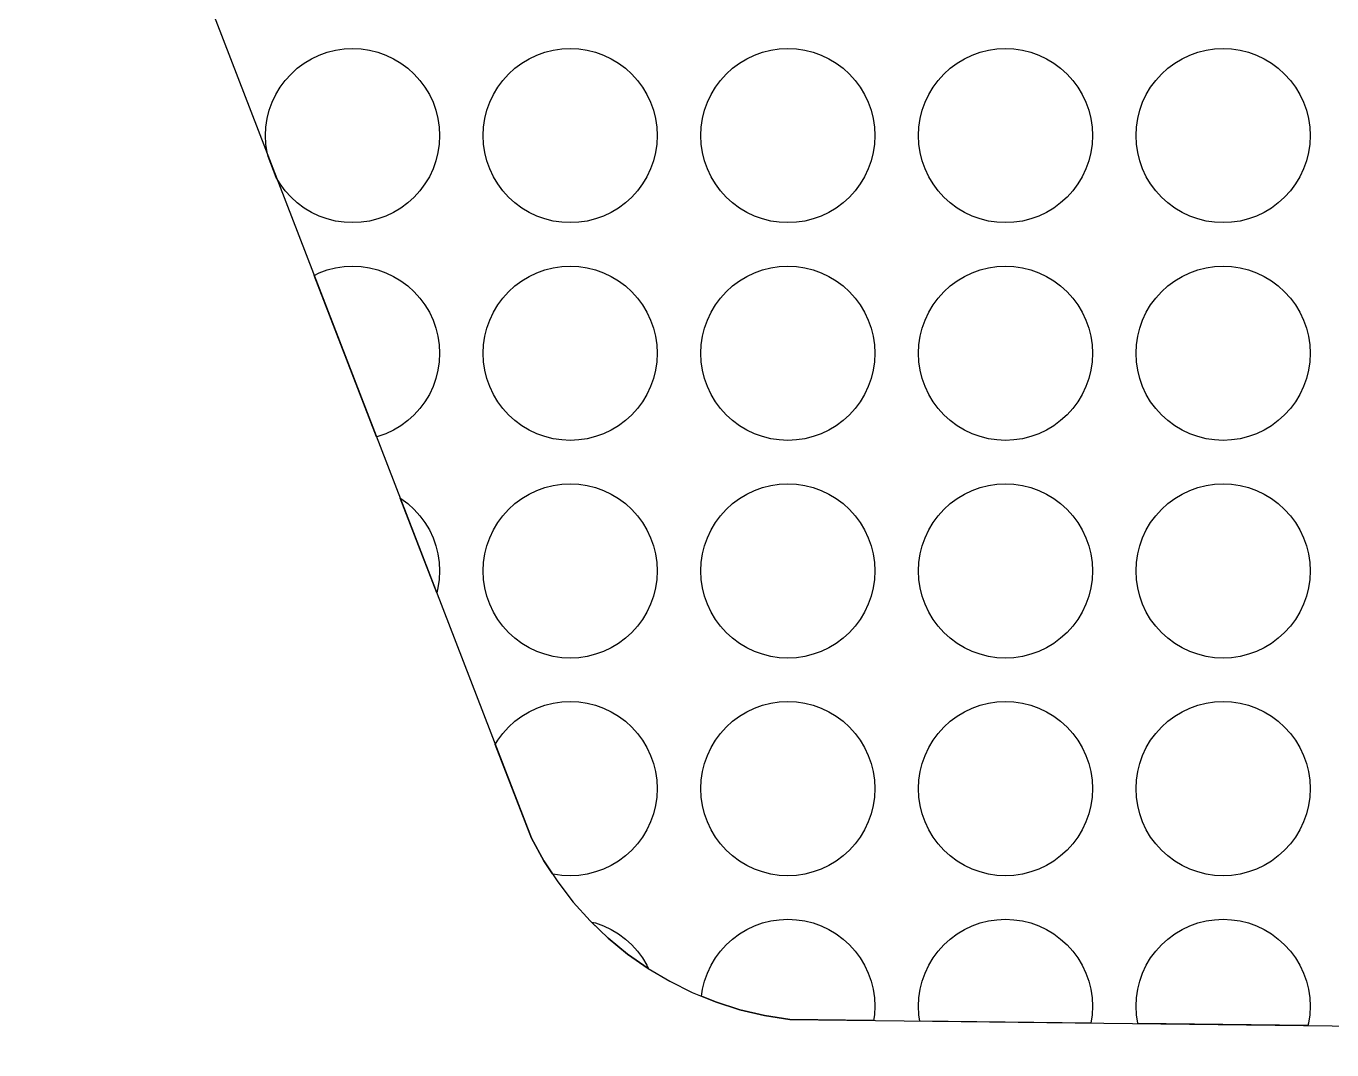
# Model space of a CAD drawing. Header units: millimetres. Extents: x -41 to 93, y -13 to 82.
# Drawn here: x 48.07 to 63.07, y -13.3 to -1.54 of the extents above; entities that cross this region are included whole.
import ezdxf

# ---------------------------------------------------------------- set-up
doc = ezdxf.new("R2010")
doc.units = ezdxf.units.MM
doc.layers.add('background', color=7, linetype='Continuous')
doc.layers.add('outline_2', color=3, linetype='Continuous')

msp = doc.modelspace()

# ---------------------------------------------------------------- linework, layer by layer
at = {"layer": 'background'}
for points in [[(50.849, -3.042), (50.838, -2.997), (50.824, -2.9), (50.819, -2.802), (50.824, -2.704), (50.838, -2.607), (50.862, -2.512), (50.895, -2.42), (50.937, -2.331), (50.987, -2.247), (51.046, -2.168), (51.112, -2.095), (51.184, -2.029), (51.263, -1.971), (51.347, -1.92), (51.436, -1.879), (51.528, -1.845), (51.624, -1.822), (51.721, -1.807), (51.819, -1.802), (51.917, -1.807), (52.014, -1.822), (52.109, -1.845), (52.201, -1.879), (52.29, -1.92), (52.374, -1.971), (52.453, -2.029), (52.526, -2.095), (52.592, -2.168), (52.65, -2.247), (52.701, -2.331), (52.743, -2.42), (52.776, -2.512), (52.8, -2.607), (52.814, -2.704), (52.819, -2.802), (52.814, -2.9), (52.8, -2.997), (52.776, -3.093), (52.743, -3.185), (52.701, -3.274), (52.65, -3.358), (52.592, -3.437), (52.526, -3.509), (52.453, -3.575), (52.374, -3.634), (52.29, -3.684), (52.201, -3.726), (52.109, -3.759), (52.014, -3.783), (51.917, -3.798), (51.819, -3.802), (51.721, -3.798), (51.624, -3.783), (51.528, -3.759), (51.436, -3.726), (51.347, -3.684), (51.263, -3.634), (51.184, -3.575), (51.112, -3.509), (51.046, -3.437), (50.987, -3.358), (50.942, -3.282)], [(55.319, -2.802), (55.314, -2.9), (55.3, -2.997), (55.276, -3.093), (55.243, -3.185), (55.201, -3.274), (55.15, -3.358), (55.092, -3.437), (55.026, -3.509), (54.953, -3.575), (54.874, -3.634), (54.79, -3.684), (54.701, -3.726), (54.609, -3.759), (54.514, -3.783), (54.417, -3.798), (54.319, -3.802), (54.221, -3.798), (54.124, -3.783), (54.028, -3.759), (53.936, -3.726), (53.847, -3.684), (53.763, -3.634), (53.684, -3.575), (53.612, -3.509), (53.546, -3.437), (53.487, -3.358), (53.437, -3.274), (53.395, -3.185), (53.362, -3.093), (53.338, -2.997), (53.324, -2.9), (53.319, -2.802), (53.324, -2.704), (53.338, -2.607), (53.362, -2.512), (53.395, -2.42), (53.437, -2.331), (53.487, -2.247), (53.546, -2.168), (53.612, -2.095), (53.684, -2.029), (53.763, -1.971), (53.847, -1.92), (53.936, -1.879), (54.028, -1.845), (54.124, -1.822), (54.221, -1.807), (54.319, -1.802), (54.417, -1.807), (54.514, -1.822), (54.609, -1.845), (54.701, -1.879), (54.79, -1.92), (54.874, -1.971), (54.953, -2.029), (55.026, -2.095), (55.092, -2.168), (55.15, -2.247), (55.201, -2.331), (55.243, -2.42), (55.276, -2.512), (55.3, -2.607), (55.314, -2.704)], [(57.819, -2.802), (57.814, -2.9), (57.8, -2.997), (57.776, -3.093), (57.743, -3.185), (57.701, -3.274), (57.65, -3.358), (57.592, -3.437), (57.526, -3.509), (57.453, -3.575), (57.374, -3.634), (57.29, -3.684), (57.201, -3.726), (57.109, -3.759), (57.014, -3.783), (56.917, -3.798), (56.819, -3.802), (56.721, -3.798), (56.624, -3.783), (56.528, -3.759), (56.436, -3.726), (56.347, -3.684), (56.263, -3.634), (56.184, -3.575), (56.112, -3.509), (56.046, -3.437), (55.987, -3.358), (55.937, -3.274), (55.895, -3.185), (55.862, -3.093), (55.838, -2.997), (55.824, -2.9), (55.819, -2.802), (55.824, -2.704), (55.838, -2.607), (55.862, -2.512), (55.895, -2.42), (55.937, -2.331), (55.987, -2.247), (56.046, -2.168), (56.112, -2.095), (56.184, -2.029), (56.263, -1.971), (56.347, -1.92), (56.436, -1.879), (56.528, -1.845), (56.624, -1.822), (56.721, -1.807), (56.819, -1.802), (56.917, -1.807), (57.014, -1.822), (57.109, -1.845), (57.201, -1.879), (57.29, -1.92), (57.374, -1.971), (57.453, -2.029), (57.526, -2.095), (57.592, -2.168), (57.65, -2.247), (57.701, -2.331), (57.743, -2.42), (57.776, -2.512), (57.8, -2.607), (57.814, -2.704)], [(60.319, -2.802), (60.314, -2.9), (60.3, -2.997), (60.276, -3.093), (60.243, -3.185), (60.201, -3.274), (60.15, -3.358), (60.092, -3.437), (60.026, -3.509), (59.953, -3.575), (59.874, -3.634), (59.79, -3.684), (59.701, -3.726), (59.609, -3.759), (59.514, -3.783), (59.417, -3.798), (59.319, -3.802), (59.221, -3.798), (59.124, -3.783), (59.028, -3.759), (58.936, -3.726), (58.847, -3.684), (58.763, -3.634), (58.684, -3.575), (58.612, -3.509), (58.546, -3.437), (58.487, -3.358), (58.437, -3.274), (58.395, -3.185), (58.362, -3.093), (58.338, -2.997), (58.324, -2.9), (58.319, -2.802), (58.324, -2.704), (58.338, -2.607), (58.362, -2.512), (58.395, -2.42), (58.437, -2.331), (58.487, -2.247), (58.546, -2.168), (58.612, -2.095), (58.684, -2.029), (58.763, -1.971), (58.847, -1.92), (58.936, -1.879), (59.028, -1.845), (59.124, -1.822), (59.221, -1.807), (59.319, -1.802), (59.417, -1.807), (59.514, -1.822), (59.609, -1.845), (59.701, -1.879), (59.79, -1.92), (59.874, -1.971), (59.953, -2.029), (60.026, -2.095), (60.092, -2.168), (60.15, -2.247), (60.201, -2.331), (60.243, -2.42), (60.276, -2.512), (60.3, -2.607), (60.314, -2.704)], [(62.819, -2.802), (62.814, -2.9), (62.8, -2.997), (62.776, -3.093), (62.743, -3.185), (62.701, -3.274), (62.65, -3.358), (62.592, -3.437), (62.526, -3.509), (62.453, -3.575), (62.374, -3.634), (62.29, -3.684), (62.201, -3.726), (62.109, -3.759), (62.014, -3.783), (61.917, -3.798), (61.819, -3.802), (61.721, -3.798), (61.624, -3.783), (61.528, -3.759), (61.436, -3.726), (61.347, -3.684), (61.263, -3.634), (61.184, -3.575), (61.112, -3.509), (61.046, -3.437), (60.987, -3.358), (60.937, -3.274), (60.895, -3.185), (60.862, -3.093), (60.838, -2.997), (60.824, -2.9), (60.819, -2.802), (60.824, -2.704), (60.838, -2.607), (60.862, -2.512), (60.895, -2.42), (60.937, -2.331), (60.987, -2.247), (61.046, -2.168), (61.112, -2.095), (61.184, -2.029), (61.263, -1.971), (61.347, -1.92), (61.436, -1.879), (61.528, -1.845), (61.624, -1.822), (61.721, -1.807), (61.819, -1.802), (61.917, -1.807), (62.014, -1.822), (62.109, -1.845), (62.201, -1.879), (62.29, -1.92), (62.374, -1.971), (62.453, -2.029), (62.526, -2.095), (62.592, -2.168), (62.65, -2.247), (62.701, -2.331), (62.743, -2.42), (62.776, -2.512), (62.8, -2.607), (62.814, -2.704)], [(51.376, -4.407), (51.436, -4.379), (51.528, -4.345), (51.624, -4.322), (51.721, -4.307), (51.819, -4.302), (51.917, -4.307), (52.014, -4.322), (52.109, -4.345), (52.201, -4.379), (52.29, -4.42), (52.374, -4.471), (52.453, -4.529), (52.526, -4.595), (52.592, -4.668), (52.65, -4.747), (52.701, -4.831), (52.743, -4.92), (52.776, -5.012), (52.8, -5.107), (52.814, -5.204), (52.819, -5.302), (52.814, -5.4), (52.8, -5.497), (52.776, -5.593), (52.743, -5.685), (52.701, -5.774), (52.65, -5.858), (52.592, -5.937), (52.526, -6.009), (52.453, -6.075), (52.374, -6.134), (52.29, -6.184), (52.201, -6.226), (52.109, -6.259), (52.093, -6.263)], [(55.319, -5.302), (55.314, -5.4), (55.3, -5.497), (55.276, -5.593), (55.243, -5.685), (55.201, -5.774), (55.15, -5.858), (55.092, -5.937), (55.026, -6.009), (54.953, -6.075), (54.874, -6.134), (54.79, -6.184), (54.701, -6.226), (54.609, -6.259), (54.514, -6.283), (54.417, -6.298), (54.319, -6.302), (54.221, -6.298), (54.124, -6.283), (54.028, -6.259), (53.936, -6.226), (53.847, -6.184), (53.763, -6.134), (53.684, -6.075), (53.612, -6.009), (53.546, -5.937), (53.487, -5.858), (53.437, -5.774), (53.395, -5.685), (53.362, -5.593), (53.338, -5.497), (53.324, -5.4), (53.319, -5.302), (53.324, -5.204), (53.338, -5.107), (53.362, -5.012), (53.395, -4.92), (53.437, -4.831), (53.487, -4.747), (53.546, -4.668), (53.612, -4.595), (53.684, -4.529), (53.763, -4.471), (53.847, -4.42), (53.936, -4.379), (54.028, -4.345), (54.124, -4.322), (54.221, -4.307), (54.319, -4.302), (54.417, -4.307), (54.514, -4.322), (54.609, -4.345), (54.701, -4.379), (54.79, -4.42), (54.874, -4.471), (54.953, -4.529), (55.026, -4.595), (55.092, -4.668), (55.15, -4.747), (55.201, -4.831), (55.243, -4.92), (55.276, -5.012), (55.3, -5.107), (55.314, -5.204)], [(57.819, -5.302), (57.814, -5.4), (57.8, -5.497), (57.776, -5.593), (57.743, -5.685), (57.701, -5.774), (57.65, -5.858), (57.592, -5.937), (57.526, -6.009), (57.453, -6.075), (57.374, -6.134), (57.29, -6.184), (57.201, -6.226), (57.109, -6.259), (57.014, -6.283), (56.917, -6.298), (56.819, -6.302), (56.721, -6.298), (56.624, -6.283), (56.528, -6.259), (56.436, -6.226), (56.347, -6.184), (56.263, -6.134), (56.184, -6.075), (56.112, -6.009), (56.046, -5.937), (55.987, -5.858), (55.937, -5.774), (55.895, -5.685), (55.862, -5.593), (55.838, -5.497), (55.824, -5.4), (55.819, -5.302), (55.824, -5.204), (55.838, -5.107), (55.862, -5.012), (55.895, -4.92), (55.937, -4.831), (55.987, -4.747), (56.046, -4.668), (56.112, -4.595), (56.184, -4.529), (56.263, -4.471), (56.347, -4.42), (56.436, -4.379), (56.528, -4.345), (56.624, -4.322), (56.721, -4.307), (56.819, -4.302), (56.917, -4.307), (57.014, -4.322), (57.109, -4.345), (57.201, -4.379), (57.29, -4.42), (57.374, -4.471), (57.453, -4.529), (57.526, -4.595), (57.592, -4.668), (57.65, -4.747), (57.701, -4.831), (57.743, -4.92), (57.776, -5.012), (57.8, -5.107), (57.814, -5.204)], [(60.319, -5.302), (60.314, -5.4), (60.3, -5.497), (60.276, -5.593), (60.243, -5.685), (60.201, -5.774), (60.15, -5.858), (60.092, -5.937), (60.026, -6.009), (59.953, -6.075), (59.874, -6.134), (59.79, -6.184), (59.701, -6.226), (59.609, -6.259), (59.514, -6.283), (59.417, -6.298), (59.319, -6.302), (59.221, -6.298), (59.124, -6.283), (59.028, -6.259), (58.936, -6.226), (58.847, -6.184), (58.763, -6.134), (58.684, -6.075), (58.612, -6.009), (58.546, -5.937), (58.487, -5.858), (58.437, -5.774), (58.395, -5.685), (58.362, -5.593), (58.338, -5.497), (58.324, -5.4), (58.319, -5.302), (58.324, -5.204), (58.338, -5.107), (58.362, -5.012), (58.395, -4.92), (58.437, -4.831), (58.487, -4.747), (58.546, -4.668), (58.612, -4.595), (58.684, -4.529), (58.763, -4.471), (58.847, -4.42), (58.936, -4.379), (59.028, -4.345), (59.124, -4.322), (59.221, -4.307), (59.319, -4.302), (59.417, -4.307), (59.514, -4.322), (59.609, -4.345), (59.701, -4.379), (59.79, -4.42), (59.874, -4.471), (59.953, -4.529), (60.026, -4.595), (60.092, -4.668), (60.15, -4.747), (60.201, -4.831), (60.243, -4.92), (60.276, -5.012), (60.3, -5.107), (60.314, -5.204)], [(62.819, -5.302), (62.814, -5.4), (62.8, -5.497), (62.776, -5.593), (62.743, -5.685), (62.701, -5.774), (62.65, -5.858), (62.592, -5.937), (62.526, -6.009), (62.453, -6.075), (62.374, -6.134), (62.29, -6.184), (62.201, -6.226), (62.109, -6.259), (62.014, -6.283), (61.917, -6.298), (61.819, -6.302), (61.721, -6.298), (61.624, -6.283), (61.528, -6.259), (61.436, -6.226), (61.347, -6.184), (61.263, -6.134), (61.184, -6.075), (61.112, -6.009), (61.046, -5.937), (60.987, -5.858), (60.937, -5.774), (60.895, -5.685), (60.862, -5.593), (60.838, -5.497), (60.824, -5.4), (60.819, -5.302), (60.824, -5.204), (60.838, -5.107), (60.862, -5.012), (60.895, -4.92), (60.937, -4.831), (60.987, -4.747), (61.046, -4.668), (61.112, -4.595), (61.184, -4.529), (61.263, -4.471), (61.347, -4.42), (61.436, -4.379), (61.528, -4.345), (61.624, -4.322), (61.721, -4.307), (61.819, -4.302), (61.917, -4.307), (62.014, -4.322), (62.109, -4.345), (62.201, -4.379), (62.29, -4.42), (62.374, -4.471), (62.453, -4.529), (62.526, -4.595), (62.592, -4.668), (62.65, -4.747), (62.701, -4.831), (62.743, -4.92), (62.776, -5.012), (62.8, -5.107), (62.814, -5.204)], [(55.319, -7.802), (55.314, -7.9), (55.3, -7.997), (55.276, -8.093), (55.243, -8.185), (55.201, -8.274), (55.15, -8.358), (55.092, -8.437), (55.026, -8.509), (54.953, -8.575), (54.874, -8.634), (54.79, -8.684), (54.701, -8.726), (54.609, -8.759), (54.514, -8.783), (54.417, -8.798), (54.319, -8.802), (54.221, -8.798), (54.124, -8.783), (54.028, -8.759), (53.936, -8.726), (53.847, -8.684), (53.763, -8.634), (53.684, -8.575), (53.612, -8.509), (53.546, -8.437), (53.487, -8.358), (53.437, -8.274), (53.395, -8.185), (53.362, -8.093), (53.338, -7.997), (53.324, -7.9), (53.319, -7.802), (53.324, -7.704), (53.338, -7.607), (53.362, -7.512), (53.395, -7.42), (53.437, -7.331), (53.487, -7.247), (53.546, -7.168), (53.612, -7.095), (53.684, -7.029), (53.763, -6.971), (53.847, -6.92), (53.936, -6.879), (54.028, -6.845), (54.124, -6.822), (54.221, -6.807), (54.319, -6.802), (54.417, -6.807), (54.514, -6.822), (54.609, -6.845), (54.701, -6.879), (54.79, -6.92), (54.874, -6.971), (54.953, -7.029), (55.026, -7.095), (55.092, -7.168), (55.15, -7.247), (55.201, -7.331), (55.243, -7.42), (55.276, -7.512), (55.3, -7.607), (55.314, -7.704)], [(57.819, -7.802), (57.814, -7.9), (57.8, -7.997), (57.776, -8.093), (57.743, -8.185), (57.701, -8.274), (57.65, -8.358), (57.592, -8.437), (57.526, -8.509), (57.453, -8.575), (57.374, -8.634), (57.29, -8.684), (57.201, -8.726), (57.109, -8.759), (57.014, -8.783), (56.917, -8.798), (56.819, -8.802), (56.721, -8.798), (56.624, -8.783), (56.528, -8.759), (56.436, -8.726), (56.347, -8.684), (56.263, -8.634), (56.184, -8.575), (56.112, -8.509), (56.046, -8.437), (55.987, -8.358), (55.937, -8.274), (55.895, -8.185), (55.862, -8.093), (55.838, -7.997), (55.824, -7.9), (55.819, -7.802), (55.824, -7.704), (55.838, -7.607), (55.862, -7.512), (55.895, -7.42), (55.937, -7.331), (55.987, -7.247), (56.046, -7.168), (56.112, -7.095), (56.184, -7.029), (56.263, -6.971), (56.347, -6.92), (56.436, -6.879), (56.528, -6.845), (56.624, -6.822), (56.721, -6.807), (56.819, -6.802), (56.917, -6.807), (57.014, -6.822), (57.109, -6.845), (57.201, -6.879), (57.29, -6.92), (57.374, -6.971), (57.453, -7.029), (57.526, -7.095), (57.592, -7.168), (57.65, -7.247), (57.701, -7.331), (57.743, -7.42), (57.776, -7.512), (57.8, -7.607), (57.814, -7.704)], [(60.319, -7.802), (60.314, -7.9), (60.3, -7.997), (60.276, -8.093), (60.243, -8.185), (60.201, -8.274), (60.15, -8.358), (60.092, -8.437), (60.026, -8.509), (59.953, -8.575), (59.874, -8.634), (59.79, -8.684), (59.701, -8.726), (59.609, -8.759), (59.514, -8.783), (59.417, -8.798), (59.319, -8.802), (59.221, -8.798), (59.124, -8.783), (59.028, -8.759), (58.936, -8.726), (58.847, -8.684), (58.763, -8.634), (58.684, -8.575), (58.612, -8.509), (58.546, -8.437), (58.487, -8.358), (58.437, -8.274), (58.395, -8.185), (58.362, -8.093), (58.338, -7.997), (58.324, -7.9), (58.319, -7.802), (58.324, -7.704), (58.338, -7.607), (58.362, -7.512), (58.395, -7.42), (58.437, -7.331), (58.487, -7.247), (58.546, -7.168), (58.612, -7.095), (58.684, -7.029), (58.763, -6.971), (58.847, -6.92), (58.936, -6.879), (59.028, -6.845), (59.124, -6.822), (59.221, -6.807), (59.319, -6.802), (59.417, -6.807), (59.514, -6.822), (59.609, -6.845), (59.701, -6.879), (59.79, -6.92), (59.874, -6.971), (59.953, -7.029), (60.026, -7.095), (60.092, -7.168), (60.15, -7.247), (60.201, -7.331), (60.243, -7.42), (60.276, -7.512), (60.3, -7.607), (60.314, -7.704)], [(62.819, -7.802), (62.814, -7.9), (62.8, -7.997), (62.776, -8.093), (62.743, -8.185), (62.701, -8.274), (62.65, -8.358), (62.592, -8.437), (62.526, -8.509), (62.453, -8.575), (62.374, -8.634), (62.29, -8.684), (62.201, -8.726), (62.109, -8.759), (62.014, -8.783), (61.917, -8.798), (61.819, -8.802), (61.721, -8.798), (61.624, -8.783), (61.528, -8.759), (61.436, -8.726), (61.347, -8.684), (61.263, -8.634), (61.184, -8.575), (61.112, -8.509), (61.046, -8.437), (60.987, -8.358), (60.937, -8.274), (60.895, -8.185), (60.862, -8.093), (60.838, -7.997), (60.824, -7.9), (60.819, -7.802), (60.824, -7.704), (60.838, -7.607), (60.862, -7.512), (60.895, -7.42), (60.937, -7.331), (60.987, -7.247), (61.046, -7.168), (61.112, -7.095), (61.184, -7.029), (61.263, -6.971), (61.347, -6.92), (61.436, -6.879), (61.528, -6.845), (61.624, -6.822), (61.721, -6.807), (61.819, -6.802), (61.917, -6.807), (62.014, -6.822), (62.109, -6.845), (62.201, -6.879), (62.29, -6.92), (62.374, -6.971), (62.453, -7.029), (62.526, -7.095), (62.592, -7.168), (62.65, -7.247), (62.701, -7.331), (62.743, -7.42), (62.776, -7.512), (62.8, -7.607), (62.814, -7.704)], [(52.364, -6.965), (52.374, -6.971), (52.453, -7.029), (52.526, -7.095), (52.592, -7.168), (52.65, -7.247), (52.701, -7.331), (52.743, -7.42), (52.776, -7.512), (52.8, -7.607), (52.814, -7.704), (52.819, -7.802), (52.814, -7.9), (52.8, -7.997), (52.785, -8.055)], [(54.015, -11.13), (53.873, -10.871), (53.458, -9.796), (53.487, -9.747), (53.546, -9.668), (53.612, -9.595), (53.684, -9.529), (53.763, -9.471), (53.847, -9.42), (53.936, -9.379), (54.028, -9.345), (54.124, -9.322), (54.221, -9.307), (54.319, -9.302), (54.417, -9.307), (54.514, -9.322), (54.609, -9.345), (54.701, -9.379), (54.79, -9.42), (54.874, -9.471), (54.953, -9.529), (55.026, -9.595), (55.092, -9.668), (55.15, -9.747), (55.201, -9.831), (55.243, -9.92), (55.276, -10.012), (55.3, -10.107), (55.314, -10.204), (55.319, -10.302), (55.314, -10.4), (55.3, -10.497), (55.276, -10.593), (55.243, -10.685), (55.201, -10.774), (55.15, -10.858), (55.092, -10.937), (55.026, -11.009), (54.953, -11.075), (54.874, -11.134), (54.79, -11.184), (54.701, -11.226), (54.609, -11.259), (54.514, -11.283), (54.417, -11.298), (54.319, -11.302), (54.221, -11.298), (54.124, -11.283), (54.114, -11.281)], [(57.819, -10.302), (57.814, -10.4), (57.8, -10.497), (57.776, -10.593), (57.743, -10.685), (57.701, -10.774), (57.65, -10.858), (57.592, -10.937), (57.526, -11.009), (57.453, -11.075), (57.374, -11.134), (57.29, -11.184), (57.201, -11.226), (57.109, -11.259), (57.014, -11.283), (56.917, -11.298), (56.819, -11.302), (56.721, -11.298), (56.624, -11.283), (56.528, -11.259), (56.436, -11.226), (56.347, -11.184), (56.263, -11.134), (56.184, -11.075), (56.112, -11.009), (56.046, -10.937), (55.987, -10.858), (55.937, -10.774), (55.895, -10.685), (55.862, -10.593), (55.838, -10.497), (55.824, -10.4), (55.819, -10.302), (55.824, -10.204), (55.838, -10.107), (55.862, -10.012), (55.895, -9.92), (55.937, -9.831), (55.987, -9.747), (56.046, -9.668), (56.112, -9.595), (56.184, -9.529), (56.263, -9.471), (56.347, -9.42), (56.436, -9.379), (56.528, -9.345), (56.624, -9.322), (56.721, -9.307), (56.819, -9.302), (56.917, -9.307), (57.014, -9.322), (57.109, -9.345), (57.201, -9.379), (57.29, -9.42), (57.374, -9.471), (57.453, -9.529), (57.526, -9.595), (57.592, -9.668), (57.65, -9.747), (57.701, -9.831), (57.743, -9.92), (57.776, -10.012), (57.8, -10.107), (57.814, -10.204)], [(60.319, -10.302), (60.314, -10.4), (60.3, -10.497), (60.276, -10.593), (60.243, -10.685), (60.201, -10.774), (60.15, -10.858), (60.092, -10.937), (60.026, -11.009), (59.953, -11.075), (59.874, -11.134), (59.79, -11.184), (59.701, -11.226), (59.609, -11.259), (59.514, -11.283), (59.417, -11.298), (59.319, -11.302), (59.221, -11.298), (59.124, -11.283), (59.028, -11.259), (58.936, -11.226), (58.847, -11.184), (58.763, -11.134), (58.684, -11.075), (58.612, -11.009), (58.546, -10.937), (58.487, -10.858), (58.437, -10.774), (58.395, -10.685), (58.362, -10.593), (58.338, -10.497), (58.324, -10.4), (58.319, -10.302), (58.324, -10.204), (58.338, -10.107), (58.362, -10.012), (58.395, -9.92), (58.437, -9.831), (58.487, -9.747), (58.546, -9.668), (58.612, -9.595), (58.684, -9.529), (58.763, -9.471), (58.847, -9.42), (58.936, -9.379), (59.028, -9.345), (59.124, -9.322), (59.221, -9.307), (59.319, -9.302), (59.417, -9.307), (59.514, -9.322), (59.609, -9.345), (59.701, -9.379), (59.79, -9.42), (59.874, -9.471), (59.953, -9.529), (60.026, -9.595), (60.092, -9.668), (60.15, -9.747), (60.201, -9.831), (60.243, -9.92), (60.276, -10.012), (60.3, -10.107), (60.314, -10.204)], [(62.819, -10.302), (62.814, -10.4), (62.8, -10.497), (62.776, -10.593), (62.743, -10.685), (62.701, -10.774), (62.65, -10.858), (62.592, -10.937), (62.526, -11.009), (62.453, -11.075), (62.374, -11.134), (62.29, -11.184), (62.201, -11.226), (62.109, -11.259), (62.014, -11.283), (61.917, -11.298), (61.819, -11.302), (61.721, -11.298), (61.624, -11.283), (61.528, -11.259), (61.436, -11.226), (61.347, -11.184), (61.263, -11.134), (61.184, -11.075), (61.112, -11.009), (61.046, -10.937), (60.987, -10.858), (60.937, -10.774), (60.895, -10.685), (60.862, -10.593), (60.838, -10.497), (60.824, -10.4), (60.819, -10.302), (60.824, -10.204), (60.838, -10.107), (60.862, -10.012), (60.895, -9.92), (60.937, -9.831), (60.987, -9.747), (61.046, -9.668), (61.112, -9.595), (61.184, -9.529), (61.263, -9.471), (61.347, -9.42), (61.436, -9.379), (61.528, -9.345), (61.624, -9.322), (61.721, -9.307), (61.819, -9.302), (61.917, -9.307), (62.014, -9.322), (62.109, -9.345), (62.201, -9.379), (62.29, -9.42), (62.374, -9.471), (62.453, -9.529), (62.526, -9.595), (62.592, -9.668), (62.65, -9.747), (62.701, -9.831), (62.743, -9.92), (62.776, -10.012), (62.8, -10.107), (62.814, -10.204)], [(55.214, -12.367), (54.979, -12.202), (54.756, -12.019), (54.562, -11.834), (54.609, -11.845), (54.701, -11.879), (54.79, -11.92), (54.874, -11.971), (54.953, -12.029), (55.026, -12.095), (55.092, -12.168), (55.15, -12.247), (55.201, -12.331), (55.219, -12.37)], [(56.842, -12.954), (56.55, -12.908), (56.266, -12.841), (55.989, -12.752), (55.826, -12.686), (55.838, -12.607), (55.862, -12.512), (55.895, -12.42), (55.937, -12.331), (55.987, -12.247), (56.046, -12.168), (56.112, -12.095), (56.184, -12.029), (56.263, -11.971), (56.347, -11.92), (56.436, -11.879), (56.528, -11.845), (56.624, -11.822), (56.721, -11.807), (56.819, -11.802), (56.917, -11.807), (57.014, -11.822), (57.109, -11.845), (57.201, -11.879), (57.29, -11.92), (57.374, -11.971), (57.453, -12.029), (57.526, -12.095), (57.592, -12.168), (57.65, -12.247), (57.701, -12.331), (57.743, -12.42), (57.776, -12.512), (57.8, -12.607), (57.814, -12.704), (57.819, -12.802), (57.814, -12.9), (57.804, -12.966)], [(58.334, -12.972), (58.324, -12.9), (58.319, -12.802), (58.324, -12.704), (58.338, -12.607), (58.362, -12.512), (58.395, -12.42), (58.437, -12.331), (58.487, -12.247), (58.546, -12.168), (58.612, -12.095), (58.684, -12.029), (58.763, -11.971), (58.847, -11.92), (58.936, -11.879), (59.028, -11.845), (59.124, -11.822), (59.221, -11.807), (59.319, -11.802), (59.417, -11.807), (59.514, -11.822), (59.609, -11.845), (59.701, -11.879), (59.79, -11.92), (59.874, -11.971), (59.953, -12.029), (60.026, -12.095), (60.092, -12.168), (60.15, -12.247), (60.201, -12.331), (60.243, -12.42), (60.276, -12.512), (60.3, -12.607), (60.314, -12.704), (60.319, -12.802), (60.314, -12.9), (60.3, -12.995)], [(60.839, -13.001), (60.838, -12.997), (60.824, -12.9), (60.819, -12.802), (60.824, -12.704), (60.838, -12.607), (60.862, -12.512), (60.895, -12.42), (60.937, -12.331), (60.987, -12.247), (61.046, -12.168), (61.112, -12.095), (61.184, -12.029), (61.263, -11.971), (61.347, -11.92), (61.436, -11.879), (61.528, -11.845), (61.624, -11.822), (61.721, -11.807), (61.819, -11.802), (61.917, -11.807), (62.014, -11.822), (62.109, -11.845), (62.201, -11.879), (62.29, -11.92), (62.374, -11.971), (62.453, -12.029), (62.526, -12.095), (62.592, -12.168), (62.65, -12.247), (62.701, -12.331), (62.743, -12.42), (62.776, -12.512), (62.8, -12.607), (62.814, -12.704), (62.819, -12.802), (62.814, -12.9), (62.8, -12.997), (62.793, -13.024)]]:
    msp.add_lwpolyline(points, close=True, dxfattribs=at)
at = {"layer": 'outline_2'}
msp.add_lwpolyline([(31.871, 46.101), (53.873, -10.871), (54.015, -11.13), (54.176, -11.374), (54.353, -11.605), (54.547, -11.82), (54.756, -12.019), (54.979, -12.202), (55.214, -12.367), (55.462, -12.514), (55.72, -12.643), (55.989, -12.752), (56.266, -12.841), (56.55, -12.908), (56.842, -12.954), (86.682, -13.302)], dxfattribs=at)

doc.saveas('drawing.dxf')
